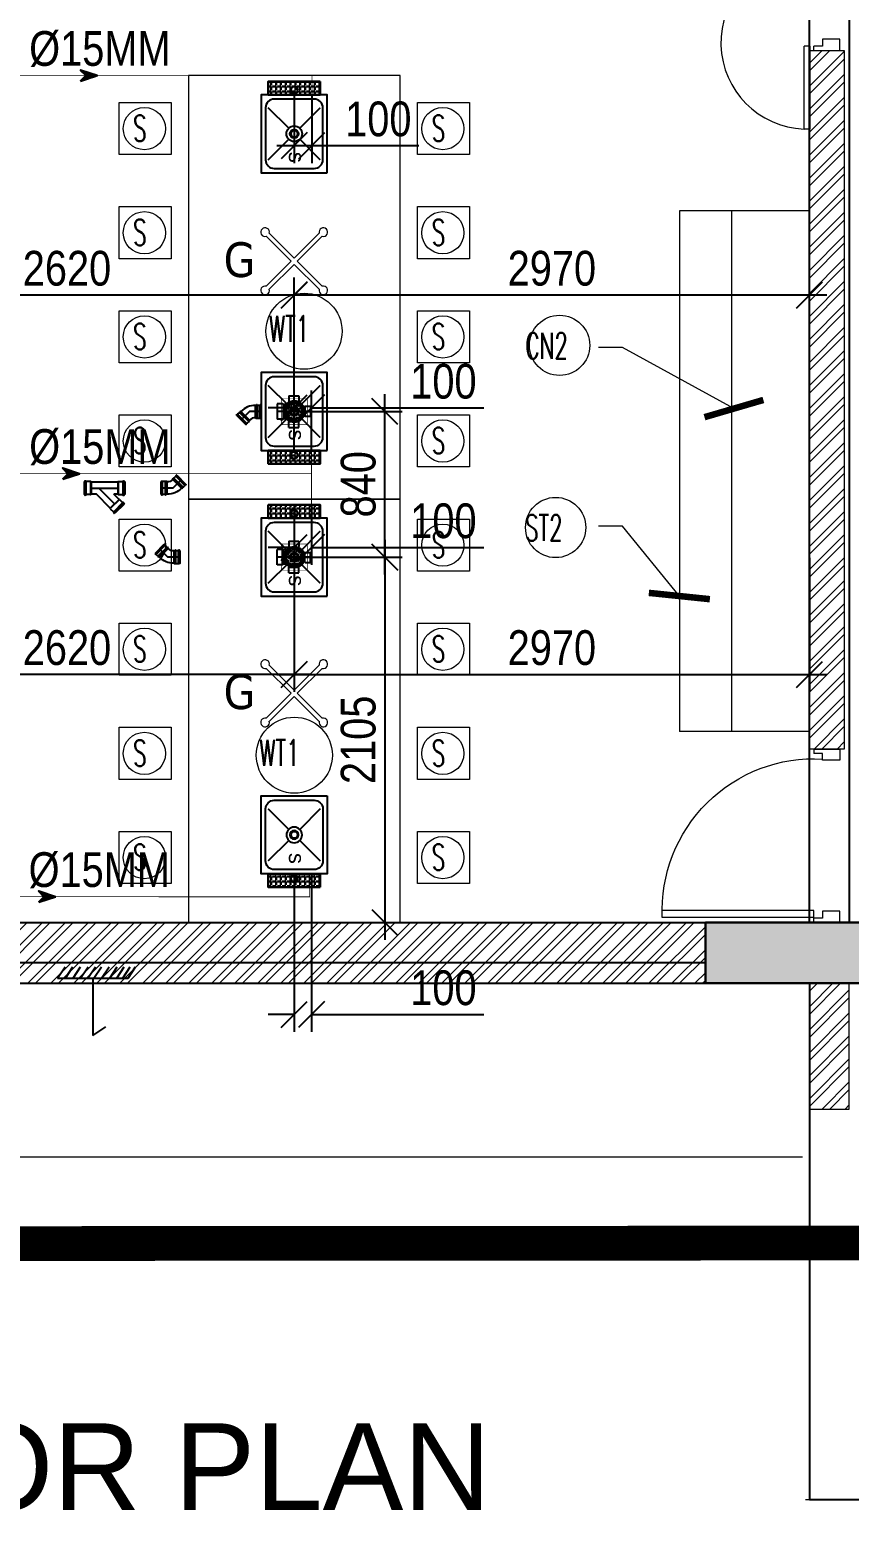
# Model space of a CAD drawing. Header units: inches. Extents: x 5899882 to 5988838, y -468923 to -96891.
# Drawn here: x 5962334 to 5967059, y -150232 to -141695 of the extents above; entities that cross this region are included whole.
import ezdxf

# ---------------------------------------------------------------- set-up
doc = ezdxf.new("R2010")
doc.units = ezdxf.units.IN
doc.header["$MEASUREMENT"] = 0
doc.linetypes.add('1', pattern=[0])
doc.linetypes.add('CONTINOUS', pattern=[0])
doc.layers.get('Defpoints').update_dxf_attribs({"color": 8})
for name, color, linetype in [('0- SLC ARCH LAYOUT', 7, 'Continuous'), ('0- SLC DIMENSION', 7, 'Continuous'), ('0-SLC RCC GR. FLOOR', 7, 'Continuous'), ('0-SLC-40 MM Waste water pipe', 3, 'Continuous'), ('0-SLC-75MM WASTE PIPE', 6, 'Continuous'), ('0-SLC-DOMESTIC LINE', 5, 'DOMESTIC_LINE'), ('0-SLC-DRAINAGE LINE FOR ETP', 1, 'CONTINOUS'), ('0-SLC-Multi nahani trap', 6, 'Continuous'), ('0-SLC-Toilet fixture', 5, 'Continuous'), ('A-WALL-PATT', 252, 'Continuous'), ('Beam1', 30, 'Continuous'), ('colaum1', 42, 'Continuous')]:
    doc.layers.add(name, color=color, linetype=linetype)
for name, color, linetype, lineweight in [('0-SLC-100 mm Multi nahani trap jali', 253, 'Continuous', 13), ('ARCL-HATCH-B', 8, 'Continuous', 5), ('ARLC-COL', 8, 'Continuous', 30), ('ARLC-DOOR-W', 8, 'Continuous', 5), ('ARLC-ELE0', 8, 'Continuous', 9), ('ARLC-FUR (NOMN)', 8, 'Continuous', 9), ('ARLC-FURN', 8, 'Continuous', 9), ('ARLC-GAS BURNER', 8, 'Continuous', 5), ('ARLC-HATCH-C', 8, 'Continuous', 5), ('ARLC-SINK', 8, 'Continuous', 9), ('ARLC-TEXT0', 8, 'Continuous', 20), ('ARLC-WALL', 8, 'Continuous', 15)]:
    doc.layers.add(name, color=color, linetype=linetype, lineweight=lineweight)
doc.styles.add('ARIAL', font='tahoma.ttf')
doc.styles.add('RS', font='simplex8.shx', dxfattribs={"width": 0.6, "height": 150})
doc.styles.get("Standard").update_dxf_attribs({"font": 'arial.ttf'})
doc.styles.add('swis cn bt', font='swissc.ttf')
doc.linetypes.add('DOMESTIC_LINE', pattern='A,0.5,-0.2,["DWS",ARIAL,S=0.1,R=0,X=-0.1,Y=-0.05],-0.25', length=0.95)
doc.dimstyles.new('DIM 100', dxfattribs={"dimscale": 100, "dimtxt": 1.5, "dimasz": 1.2, "dimexe": 1.5, "dimexo": 1.5, "dimgap": 0.4, "dimtad": 0, "dimdec": 0, "dimzin": 9, "dimdsep": 46, "dimtxsty": 'ARIAL', "dimblk": 'ARCHTICK', "dimblk1": 'ARCHTICK', "dimblk2": 'ARCHTICK', "dimcen": 2.5, "dimdle": 0.5, "dimclrd": 1, "dimclre": 251, "dimclrt": 4, "dimadec": 1, "dimazin": 0, "dimtfac": 1, "dimtdec": 0, "dimtmove": 2, "dimatfit": 3, "dimldrblk": 'ARCHTICK', "dimfxl": 1, "dimtzin": 0, "dimlwd": 5, "dimlwe": 5, "dimarcsym": 0})
doc.dimstyles.new('SLC', dxfattribs={"dimtxt": 200, "dimasz": 150, "dimexe": 100, "dimexo": 0, "dimgap": 50, "dimtad": 1, "dimdec": 0, "dimrnd": 5, "dimzin": 1, "dimdsep": 46, "dimtxsty": 'swis cn bt', "dimblk": 'OBLIQUE', "dimcen": 60, "dimdle": 100, "dimclrd": 256, "dimclre": 256, "dimclrt": 256, "dimazin": 0, "dimtfac": 1, "dimtdec": 0, "dimtofl": 0, "dimtmove": 0, "dimatfit": 3, "dimfxl": 0.18, "dimtolj": 1, "dimtzin": 0, "dimarcsym": 0})
pattern_1 = [(45, (-5944591.39, 107027.8), (-66.2912607, 66.2912607), []), (45, (-5944547.2, 107027.8), (-66.2912607, 66.2912607), [])]

# ---------------------------------------------------------------- blocks, each defined once
blk = doc.blocks.new('A$C3F525F3E')
at = {"layer": 'colaum1', "ltscale": 0.1}
blk.add_hatch(color=256, dxfattribs=at).paths.add_polyline_path([(21045, -40175), (21601.3, -40175), (21751.3, -40175), (21945, -40175), (21945, -39825), (21787.6, -39825), (21587.6, -39825), (21045, -39825), (21045, -40175)])
at = {"layer": 'Beam1'}
for p, q in [((21645, -39825), (21645, -33450)), ((21875, -39825), (21875, -33450)), ((17311, -40144.4), (17353.9, -40079.3)), ((17356.7, -40144.4), (17399.6, -40079.3)), ((17400.1, -40144.4), (17443.1, -40079.3)), ((17443.6, -40144.4), (17486.6, -40079.3)), ((17485.9, -40144.4), (17528.9, -40079.3)), ((17520.6, -40144.4), (17563.6, -40079.3)), ((17564.6, -40144.4), (17607.6, -40079.3)), ((17611.6, -40144.4), (17654.6, -40079.3)), ((17611.6, -40144.4), (17654.6, -40079.3)), ((17651.6, -40144.4), (17694.6, -40079.3)), ((17686.8, -40144.4), (17729.8, -40079.3)), ((17717.2, -40144.4), (17760.1, -40079.3)), ((13645, -40175), (21045, -40175)), ((17311, -40144.4), (17717.2, -40144.4)), ((17514.1, -40144.4), (17514.1, -40475.9)), ((17514.1, -40475.9), (17589.1, -40425.2))]:
    blk.add_line(p, q, dxfattribs=at)
at = {"layer": 'Beam1', "ltscale": 0.1}
for p, q in [((13645, -39825), (21045, -39825)), ((13645, -40055), (21045, -40055)), ((21645, -40175), (21645, -43150)), ((21645, -43150), (25045, -43150))]:
    blk.add_line(p, q, dxfattribs=at)
at = {"layer": 'colaum1'}
blk.add_lwpolyline([(21045, -40175), (21945, -40175), (21945, -39825), (21045, -39825)], close=True, dxfattribs=at)
blk = doc.blocks.new('_ArchTick')
at = {"color": 0, "linetype": 'ByBlock', "const_width": 0.15}
blk.add_lwpolyline([(-0.5, -0.5), (0.5, 0.5)], dxfattribs=at)
blk = doc.blocks.new('jjuj')
at = {"layer": 'ARLC-DOOR-W', "ltscale": 0.1}
for p, q in [((5733136.3, -29654.3), (5733136.3, -29679.3)), ((5733286.3, -29654.3), (5733286.3, -29719.3))]:
    blk.add_line(p, q, dxfattribs=at)
blk.add_lwpolyline([(5733286.3, -29719.3), (5733186.3, -29719.3), (5733186.3, -29679.3), (5733136.3, -29679.3)], dxfattribs=at)
blk = doc.blocks.new('frame')
at = {"layer": 'ARLC-DOOR-W', "ltscale": 0.1}
for p, q in [((5733136.3, -31004.3), (5733136.3, -30979.3)), ((5733286.3, -31004.3), (5733286.3, -30939.3)), ((5733136.3, -31004.3), (5733286.3, -31004.3))]:
    blk.add_line(p, q, dxfattribs=at)
blk.add_lwpolyline([(5733286.3, -30939.3), (5733186.3, -30939.3), (5733186.3, -30979.3), (5733136.3, -30979.3)], dxfattribs=at)
blk = doc.blocks.new('gfhmk')
at = {"layer": 'ARLC-DOOR-W', "ltscale": 0.1}
for p, q in [((5733137, -36608), (5732262, -36608)), ((5733137, -36568), (5732262.9, -36568)), ((5733137, -36568), (5733137, -36608))]:
    blk.add_line(p, q, dxfattribs=at)
blk.add_arc((5733137, -36608), 875, 177.37973, 273.23303, dxfattribs=at)
blk = doc.blocks.new('DOOR 1')
at = {"layer": 'ARLC-DOOR-W', "ltscale": 0.1}
for p, q in [((5953211.6, -114078), (5953211.6, -113328)), ((5953211.6, -113328), (5953246.6, -113328)), ((5953246.6, -114078), (5953246.6, -113328)), ((5951473.5, -114021.3), (5951951.4, -114021.3)), ((5951473.5, -114056.3), (5951473.5, -114021.3)), ((5951473.5, -114056.3), (5951951.4, -114056.3)), ((5951951.4, -114056.3), (5951951.4, -114021.3)), ((5951926.4, -114077.8), (5951951.4, -114077.8)), ((5951926.4, -114077.8), (5951926.4, -114227.8)), ((5953246.6, -114078), (5953211.6, -114078)), ((5953276.4, -114077.8), (5953251.4, -114077.8)), ((5951926.4, -114227.8), (5951991.4, -114227.8)), ((5953276.4, -114227.8), (5953211.4, -114227.8))]:
    blk.add_line(p, q, dxfattribs=at)
at = {"layer": 'ARLC-DOOR-W'}
blk.add_line((5953276.4, -114227.8), (5953276.4, -114077.8), dxfattribs=at)
at = {"layer": 'ARLC-DOOR-W', "ltscale": 0.1}
for points in [[(5951991.4, -114227.8), (5951991.4, -114127.8), (5951951.4, -114127.8), (5951951.4, -114077.8)], [(5953211.4, -114227.8), (5953211.4, -114127.8), (5953251.4, -114127.8), (5953251.4, -114077.8)]]:
    blk.add_lwpolyline(points, dxfattribs=at)
for centre, radius, start, end in [((5953211.6, -114078), 750, 90, 173.49042), ((5951970.9, -114040.3), 497.8, 5.45802, 177.8186)]:
    blk.add_arc(centre, radius, start, end, dxfattribs=at)
blk = doc.blocks.new('FGVRRGBV')
at = {"layer": 'ARLC-GAS BURNER'}
for points in [[(5956329.7, -143735.1), (5956185.9, -143591.3)], [(5956329.7, -143735.1), (5956473.4, -143591.3)], [(5956168.2, -143896.6), (5956312, -143752.8), (5956168.2, -143609)], [(5956491.1, -143896.6), (5956347.3, -143752.8), (5956491.1, -143609)], [(5956329.7, -143770.5), (5956185.9, -143914.3)], [(5956329.7, -143770.5), (5956473.4, -143914.3)]]:
    blk.add_lwpolyline(points, dxfattribs=at)
for centre, start, end in [((5956161.7, -143584.9), 345, 285), ((5956497.6, -143584.9), 255, 195), ((5956161.7, -143920.7), 75, 15), ((5956497.6, -143920.7), 165, 105)]:
    blk.add_arc(centre, 25, start, end, dxfattribs=at)
at = {"layer": 'ARLC-GAS BURNER', "insert": (5956014.2, -143745.3), "char_height": 200, "attachment_point": 5, "style": 'ARIAL'}
blk.add_mtext('\\A1;G', dxfattribs=at)
blk = doc.blocks.new('sink450')
at = {"layer": 'ARLC-SINK'}
for p, q in [((5952386.3, -145910.2), (5952504.4, -146028.4)), ((5952686.3, -145910.2), (5952568.1, -146028.4)), ((5952504.4, -146092), (5952386.3, -146210.2)), ((5952568.1, -146092), (5952686.3, -146210.2))]:
    blk.add_line(p, q, dxfattribs=at)
blk.add_lwpolyline([(5952311.3, -146250.2), (5952761.3, -146250.2), (5952761.3, -145870.2), (5952311.3, -145870.2)], close=True, dxfattribs=at)
blk.add_lwpolyline([(5952386.3, -146225.2), (5952686.3, -146225.2, 0.414214), (5952736.3, -146175.2), (5952736.3, -145945.2, 0.414214), (5952686.3, -145895.2), (5952386.3, -145895.2, 0.414214), (5952336.3, -145945.2), (5952336.3, -146175.2, 0.414214)], format="xyb", close=True, dxfattribs=at)
for radius in [45, 25]:
    blk.add_circle((5952536.3, -146060.2), radius, dxfattribs=at)
at = {"layer": 'ARLC-FURN', "insert": (5952068.9, -146037.5), "char_height": 0.2, "width": 58.389, "attachment_point": 1}
blk.add_mtext('s', dxfattribs=at)
at = {"layer": 'ARLC-SINK'}
blk.add_text('s', height=90, dxfattribs=at).set_placement((5952640.1, -146090.8))
blk = doc.blocks.new('sink22')
at = {"color": 0}
for p, q in [((-150, 150), (-31.8, 31.8)), ((-150, 150), (-31.8, 31.8)), ((31.8, 31.8), (150, 150)), ((31.8, 31.8), (150, 150)), ((-150, -150), (-31.8, -31.8)), ((-150, -150), (-31.8, -31.8)), ((31.8, -31.8), (150, -150)), ((31.8, -31.8), (150, -150))]:
    blk.add_line(p, q, dxfattribs=at)
blk.add_lwpolyline([(-225, -190), (225, -190), (225, 190), (-225, 190)], close=True, dxfattribs=at)
blk.add_lwpolyline([(-150, -165), (150, -165, 0.414214), (200, -115), (200, 115, 0.414214), (150, 165), (-150, 165, 0.414214), (-200, 115), (-200, -115, 0.414214)], format="xyb", close=True, dxfattribs=at)
for radius in [45, 45, 25, 25]:
    blk.add_circle((0, 0), radius, dxfattribs=at)
blk = doc.blocks.new('FD COVER')
at = {"layer": '0-SLC-100 mm Multi nahani trap jali'}
h = blk.add_hatch(color=1, dxfattribs=at)
h.paths.add_polyline_path([(52.4, 0, 1), (-52.4, 0, 1)])
h.paths.add_polyline_path([(-49.7, 0, -1), (49.7, 0, -1)], flags=16)
h = blk.add_hatch(dxfattribs=at)
h.set_pattern_fill('HEX', color=1, scale=45.193777, style=0)
h.set_pattern_definition([(0, (-4759.384, 4380.386), (0, 9.78474), [5.649222, -11.298444]), (120, (-4759.384, 4380.386), (-8.473833, -4.89237), [5.649222, -11.298444]), (60, (-4753.735, 4380.386), (-8.473833, 4.89237), [5.649222, -11.298444])])
h.paths.add_polyline_path([(-49.7, 0, 1), (49.7, 0, 1)])
at = {"layer": '0-SLC-100 mm Multi nahani trap jali', "color": 1, "ltscale": 3}
for p, q in [((-75, 75), (-44.2, 44.2)), ((75, 75), (44.2, 44.2)), ((-44.2, -44.2), (-75, -75)), ((44.2, -44.2), (75, -75))]:
    blk.add_line(p, q, dxfattribs=at)
at = {"layer": '0-SLC-100 mm Multi nahani trap jali', "color": 1, "ltscale": 3, "const_width": 3.75}
blk.add_lwpolyline([(-75, -75), (75, -75), (75, 75), (-75, 75)], close=True, dxfattribs=at)
at = {"layer": '0-SLC-100 mm Multi nahani trap jali', "color": 1, "ltscale": 3}
blk.add_circle((0, 0), 62.5, dxfattribs=at)
blk = doc.blocks.new('A$C52224D05')
at = {"layer": '0-SLC-Multi nahani trap', "linetype": 'Continuous'}
h = blk.add_hatch(color=256, dxfattribs=at)
h.paths.add_polyline_path([(58.1, 0, 1), (-57.9, 0, 1)])
h.paths.add_polyline_path([(-54.9, 0, -1), (55.1, 0, -1)], flags=16)
for p, q in [((-25.9, 91.4), (-25.9, 77.8)), ((31.1, 91.4), (-25.9, 91.4)), ((0, 103.7), (0, -103.7)), ((31.1, 91.4), (31.1, 77.8)), ((-96.3, 0), (95.2, 0)), ((-78.2, 26.7), (-93.7, 26.7)), ((-93.7, -30.2), (-93.7, 26.7)), ((-62.6, 26.7), (-78.2, 26.7)), ((-60.3, -27.9), (-60.3, 24.4)), ((-60.3, 23.3), (-50.5, 23.3)), ((-25.9, 77.8), (-25.9, 60.2)), ((28.7, 57.9), (-23.6, 57.9)), ((-22.4, 57.9), (-22.4, 50.2)), ((27.6, 57.9), (27.6, 47.6)), ((31.1, 77.8), (31.1, 60.2)), ((41.1, 41), (63, 41)), ((63, -41.5), (63, 41.5)), ((65.5, 44), (74, 44)), ((74, 44), (97.8, 44)), ((97.8, -44), (97.8, 44)), ((-78.2, -30.2), (-93.7, -30.2)), ((-62.6, -30.2), (-77.7, -30.2)), ((-60.3, -26.7), (-50.5, -26.7)), ((-25.9, -77.8), (-25.9, -60.2)), ((-25.9, -91.4), (-25.9, -77.8)), ((28.7, -57.9), (-23.6, -57.9)), ((-22.4, -57.9), (-22.4, -50.2)), ((27.6, -57.9), (27.6, -47.6)), ((31.1, -77.8), (31.1, -60.2)), ((31.1, -91.4), (31.1, -77.8)), ((41.1, -41), (63, -41)), ((65.5, -44), (74, -44)), ((74, -44), (97.8, -44)), ((31.1, -91.4), (-25.9, -91.4))]:
    blk.add_line(p, q, dxfattribs=at)
blk.add_circle((0.1, 0), 55, dxfattribs=at)
for centre, radius, start, end in [((-62.6, 24.4), 2.33, 0, 90), ((-23.6, 60.2), 2.33, 180, 270), ((28.7, 60.2), 2.33, 270, 0), ((65.5, 41.5), 2.5, 90, 180), ((-62.6, -27.9), 2.33, 270, 0), ((-23.6, -60.2), 2.33, 90, 180), ((28.7, -60.2), 2.33, 0, 90), ((65.5, -41.5), 2.5, 180, 270)]:
    blk.add_arc(centre, radius, start, end, dxfattribs=at)
blk = doc.blocks.new('1248')
at = {"color": 0}
for p, q in [((-74.3, 21.4), (-75, 19.5)), ((-75, 19.5), (-70.6, 15)), ((-21.4, 74.3), (-74.3, 21.4)), ((-68.6, 15.6), (-70.6, 15)), ((-15.6, 68.6), (-68.6, 15.6)), ((-57.9, 4.9), (-68.6, 15.6)), ((-57.9, 4.9), (-58.5, 3)), ((-58.5, 3), (-56.5, 0.9)), ((-57.9, 4.9), (-4.9, 57.9)), ((-54.5, 1.5), (-56.5, 0.9)), ((-1.5, 54.5), (-54.5, 1.5)), ((-52.1, -0.9), (-54.5, 1.5)), ((-52.1, -0.9), (1, 52.1)), ((-52.1, -0.9), (1, 52.1)), ((0.8, 49.3), (-49.3, -0.8)), ((-21.4, 74.3), (-19.5, 75)), ((-19.5, 75), (-15, 70.5)), ((-15.6, 68.6), (-15, 70.5)), ((-4.9, 57.9), (-15.6, 68.6)), ((-4.9, 57.9), (-3, 58.5)), ((-3, 58.5), (-0.9, 56.5)), ((-1.5, 54.5), (-0.9, 56.5)), ((1, 52.1), (-1.5, 54.5)), ((0.8, 49.3), (1, 52.1)), ((34.2, -35.4), (34.3, 35.4)), ((34.3, 35.4), (36.2, 37.5)), ((36.2, 37.5), (39.6, 37.5)), ((36.2, 37.5), (36.2, -37.5)), ((36.2, 37.5), (36.2, -37.5)), ((39.6, 37.5), (40.5, 39.3)), ((39.6, -37.5), (39.6, 37.5)), ((43.5, 39.3), (40.5, 39.3)), ((44.4, 37.5), (43.5, 39.3)), ((44.4, 37.5), (59.5, 37.5)), ((44.4, 37.5), (44.4, -37.5)), ((59.5, 37.5), (60.5, 39.3)), ((59.5, -37.5), (59.5, 37.5)), ((66.8, 39.3), (60.5, 39.3)), ((66.8, 39.3), (67.8, 37.5)), ((67.8, -37.5), (67.8, 37.5)), ((-49.3, -0.8), (-52.1, -0.9)), ((34.2, -35.4), (36.2, -37.5)), ((36.2, -37.5), (39.6, -37.5)), ((39.6, -37.5), (40.5, -39.3)), ((43.5, -39.3), (40.5, -39.3)), ((44.4, -37.5), (43.5, -39.3)), ((44.4, -37.5), (59.5, -37.5)), ((59.5, -37.5), (60.5, -39.3)), ((66.8, -39.3), (60.5, -39.3)), ((67.8, -37.5), (66.8, -39.3))]:
    blk.add_line(p, q, dxfattribs=at)
at = {"color": 8}
blk.add_lwpolyline([(-47.9, 47.9), (0, 0), (67.8, 0)], dxfattribs=at)
at = {"color": 0}
for major_axis, start_param, end_param in [((0, 47.3), 2.356166, 3.141564), ((0, 118.1), 2.356191, 3.14159)]:
    blk.add_ellipse((34.3, 82.7), major_axis=major_axis, ratio=1, start_param=start_param, end_param=end_param, dxfattribs=at)
blk = doc.blocks.new('A$C23A5667F')
at = {"color": 0}
for p, q in [((-193, 122), (-122, 193)), ((-190, 119), (-193, 122)), ((-191, 118), (-118, 191)), ((-187, 111), (-191, 114)), ((-184, 111), (-111, 184)), ((-157, 87), (-87, 157)), ((-154, 87), (-87, 154)), ((-119, 190), (-122, 193)), ((-111, 187), (-114, 191)), ((-87, 158), (-112, 183)), ((-87, 157), (-87, 154)), ((-87, 154), (20, 47)), ((-193, 50), (-198, 50)), ((-198, -50), (-198, 50)), ((-193, -52), (-193, 52)), ((-186, 54), (-191, 54)), ((-158, 87), (-183, 112)), ((-183, -52), (-183, 52)), ((-148, 50), (-183, 50)), ((-157, 87), (-154, 87)), ((-154, 87), (-115, 47)), ((-148, -50), (-148, 50)), ((-147, 50), (-145, 47)), ((-145, -48), (-145, 47)), ((63, 50), (61, 47)), ((61, -48), (61, 47)), ((64, 50), (100, 50)), ((64, -50), (64, 50)), ((100, -52), (100, 52)), ((102, 54), (107, 54)), ((110, -52), (110, 52)), ((110, 50), (114, 50)), ((114, -50), (114, 50)), ((-193, -50), (-198, -50)), ((-186, -54), (-191, -54)), ((-148, -50), (-183, -50)), ((-147, -50), (-145, -48)), ((63, -50), (61, -48)), ((64, -50), (100, -50)), ((102, -54), (107, -54)), ((110, -50), (114, -50))]:
    blk.add_line(p, q, dxfattribs=at)
at = {"color": 8}
for points in [[(-120, 120), (0, 0)], [(61, 0), (-145, 0)]]:
    blk.add_lwpolyline(points, dxfattribs=at)
at = {"color": 0}
for points in [[(-145, 47), (-115, 47)], [(20, 47), (61, 47)], [(61, -48), (-145, -48)]]:
    blk.add_lwpolyline(points, dxfattribs=at)
for centre, radius, start, end in [((-189, 116), 2.5, 135, 225), ((-116, 189), 2.5, 45, 135), ((-113, 186), 2.5, 315, 45), ((-87, 157), 0.833, 0, 45), ((-191, 52), 2.5, 90, 180), ((-186, 113), 2.5, 225, 315), ((-186, 52), 2.5, 0, 90), ((-157, 87), 0.833, 225, 270), ((-148, 49), 0.833, 45, 90), ((64, 49), 0.833, 90, 135), ((102, 52), 2.5, 90, 180), ((107, 52), 2.5, 0, 90), ((-191, -52), 2.5, 180, 270), ((-186, -52), 2.5, 270, 0), ((-148, -49), 0.833, 270, 315), ((64, -49), 0.833, 225, 270), ((102, -52), 2.5, 180, 270), ((107, -52), 2.5, 270, 0)]:
    blk.add_arc(centre, radius, start, end, dxfattribs=at)
blk = doc.blocks.new('ARR')
h = blk.add_hatch()
h.set_pattern_fill('ANSI31', color=256)
h.paths.add_polyline_path([(-80, 80), (0, 0), (-80, -80), (162, 0)])
at = {"color": 7, "lineweight": 30}
blk.add_lwpolyline([(-80, -80), (0, 0), (-80, 80), (162, 0), (-80, -80)], dxfattribs=at)
blk = doc.blocks.new('_OBLIQUE')
at = {"color": 0, "linetype": 'ByBlock'}
blk.add_line((-0.5, -0.5), (0.5, 0.5), dxfattribs=at)
blk = doc.blocks.new('*D473')
at = {"layer": '0- SLC DIMENSION', "lineweight": -2, "transparency": 16777216}
for p, q in [((5964381.5, -144633.8), (5964381.5, -146939.5)), ((5963858.9, -144733.8), (5964481.5, -144733.8)), ((5963858.9, -146839.5), (5964481.5, -146839.5))]:
    blk.add_line(p, q, dxfattribs=at)
at = {"layer": 'Defpoints', "color": 0, "transparency": 16777216}
for p in [(5963858.9, -144733.8), (5963858.9, -146839.5), (5964381.5, -146839.5)]:
    blk.add_point(p, dxfattribs=at)
at = {"layer": '0- SLC DIMENSION', "lineweight": -2, "transparency": 16777216, "xscale": 150, "yscale": 150, "zscale": 150}
for p, rotation in [((5964381.5, -144733.8), 90), ((5964381.5, -146839.5), 270)]:
    blk.add_blockref('_OBLIQUE', p, dxfattribs=dict(at, rotation=rotation))
at = {"layer": '0- SLC DIMENSION', "transparency": 16777216, "insert": (5964228.7, -145786.7), "char_height": 200, "attachment_point": 5, "rotation": 90, "style": 'swis cn bt'}
blk.add_mtext('\\A1;2105', dxfattribs=at)
blk = doc.blocks.new('*D474')
at = {"layer": '0- SLC DIMENSION', "lineweight": -2, "transparency": 16777216}
for p, q in [((5964381.3, -144833.8), (5964381.3, -143794.5)), ((5963859.4, -143894.5), (5964481.3, -143894.5)), ((5963859.4, -144733.8), (5964481.3, -144733.8))]:
    blk.add_line(p, q, dxfattribs=at)
at = {"layer": 'Defpoints', "color": 0, "transparency": 16777216}
for p in [(5963859.4, -143894.5), (5964381.3, -143894.5), (5963859.4, -144733.8)]:
    blk.add_point(p, dxfattribs=at)
at = {"layer": '0- SLC DIMENSION', "lineweight": -2, "transparency": 16777216, "xscale": 150, "yscale": 150, "zscale": 150}
for p, rotation in [((5964381.3, -143894.5), 90), ((5964381.3, -144733.8), 270)]:
    blk.add_blockref('_OBLIQUE', p, dxfattribs=dict(at, rotation=rotation))
at = {"layer": '0- SLC DIMENSION', "transparency": 16777216, "insert": (5964228.7, -144314.2), "char_height": 200, "attachment_point": 5, "rotation": 90, "style": 'swis cn bt'}
blk.add_mtext('\\A1;840', dxfattribs=at)
blk = doc.blocks.new('*D475')
at = {"layer": '0- SLC DIMENSION', "lineweight": -2, "transparency": 16777216}
for p, q in [((5963859.4, -143895.1), (5963859.4, -143123.5)), ((5966828.9, -143895.1), (5966828.9, -143123.5)), ((5963759.4, -143223.5), (5966928.9, -143223.5))]:
    blk.add_line(p, q, dxfattribs=at)
at = {"layer": 'Defpoints', "color": 0, "transparency": 16777216}
for p in [(5966828.9, -143223.5), (5963859.4, -143895.1), (5966828.9, -143895.1)]:
    blk.add_point(p, dxfattribs=at)
at = {"layer": '0- SLC DIMENSION', "lineweight": -2, "transparency": 16777216, "xscale": 150, "yscale": 150, "zscale": 150, "rotation": 180}
blk.add_blockref('_OBLIQUE', (5963859.4, -143223.5), dxfattribs=at)
at = {"layer": '0- SLC DIMENSION', "lineweight": -2, "transparency": 16777216, "xscale": 150, "yscale": 150, "zscale": 150}
blk.add_blockref('_OBLIQUE', (5966828.9, -143223.5), dxfattribs=at)
at = {"layer": '0- SLC DIMENSION', "transparency": 16777216, "insert": (5965344.1, -143070.7), "char_height": 200, "attachment_point": 5, "style": 'swis cn bt'}
blk.add_mtext('\\A1;2970', dxfattribs=at)
blk = doc.blocks.new('*D476')
at = {"layer": '0- SLC DIMENSION', "lineweight": -2, "transparency": 16777216}
for p, q in [((5961238.9, -143893.8), (5961238.9, -143123.7)), ((5963858.9, -143893.8), (5963858.9, -143123.7)), ((5963958.9, -143223.7), (5961138.9, -143223.7))]:
    blk.add_line(p, q, dxfattribs=at)
at = {"layer": 'Defpoints', "color": 0, "transparency": 16777216}
for p in [(5961238.9, -143223.7), (5961238.9, -143893.8), (5963858.9, -143893.8)]:
    blk.add_point(p, dxfattribs=at)
at = {"layer": '0- SLC DIMENSION', "lineweight": -2, "transparency": 16777216, "xscale": 150, "yscale": 150, "zscale": 150, "rotation": 180}
blk.add_blockref('_OBLIQUE', (5961238.9, -143223.7), dxfattribs=at)
at = {"layer": '0- SLC DIMENSION', "lineweight": -2, "transparency": 16777216, "xscale": 150, "yscale": 150, "zscale": 150}
blk.add_blockref('_OBLIQUE', (5963858.9, -143223.7), dxfattribs=at)
at = {"layer": '0- SLC DIMENSION', "transparency": 16777216, "insert": (5962548.9, -143070.9), "char_height": 200, "attachment_point": 5, "style": 'swis cn bt'}
blk.add_mtext('\\A1;2620', dxfattribs=at)
blk = doc.blocks.new('*D477')
at = {"layer": '0- SLC DIMENSION', "lineweight": -2, "transparency": 16777216}
for p, q in [((5963859.4, -144737.9), (5963859.4, -145509.5)), ((5966828.9, -144737.9), (5966828.9, -145509.5)), ((5963759.4, -145409.5), (5966928.9, -145409.5))]:
    blk.add_line(p, q, dxfattribs=at)
at = {"layer": 'Defpoints', "color": 0, "transparency": 16777216}
for p in [(5963859.4, -144737.9), (5966828.9, -144737.9), (5966828.9, -145409.5)]:
    blk.add_point(p, dxfattribs=at)
at = {"layer": '0- SLC DIMENSION', "lineweight": -2, "transparency": 16777216, "xscale": 150, "yscale": 150, "zscale": 150, "rotation": 180}
blk.add_blockref('_OBLIQUE', (5963859.4, -145409.5), dxfattribs=at)
at = {"layer": '0- SLC DIMENSION', "lineweight": -2, "transparency": 16777216, "xscale": 150, "yscale": 150, "zscale": 150}
blk.add_blockref('_OBLIQUE', (5966828.9, -145409.5), dxfattribs=at)
at = {"layer": '0- SLC DIMENSION', "transparency": 16777216, "insert": (5965344.1, -145256.7), "char_height": 200, "attachment_point": 5, "style": 'swis cn bt'}
blk.add_mtext('\\A1;2970', dxfattribs=at)
blk = doc.blocks.new('*D478')
at = {"layer": '0- SLC DIMENSION', "lineweight": -2, "transparency": 16777216}
for p, q in [((5961238.9, -144739.2), (5961238.9, -145509.3)), ((5963858.9, -144739.2), (5963858.9, -145509.3)), ((5963958.9, -145409.3), (5961138.9, -145409.3))]:
    blk.add_line(p, q, dxfattribs=at)
at = {"layer": 'Defpoints', "color": 0, "transparency": 16777216}
for p in [(5961238.9, -144739.2), (5963858.9, -144739.2), (5961238.9, -145409.3)]:
    blk.add_point(p, dxfattribs=at)
at = {"layer": '0- SLC DIMENSION', "lineweight": -2, "transparency": 16777216, "xscale": 150, "yscale": 150, "zscale": 150, "rotation": 180}
blk.add_blockref('_OBLIQUE', (5961238.9, -145409.3), dxfattribs=at)
at = {"layer": '0- SLC DIMENSION', "lineweight": -2, "transparency": 16777216, "xscale": 150, "yscale": 150, "zscale": 150}
blk.add_blockref('_OBLIQUE', (5963858.9, -145409.3), dxfattribs=at)
at = {"layer": '0- SLC DIMENSION', "transparency": 16777216, "insert": (5962548.9, -145256.5), "char_height": 200, "attachment_point": 5, "style": 'swis cn bt'}
blk.add_mtext('\\A1;2620', dxfattribs=at)
blk = doc.blocks.new('*D612')
at = {"layer": '0- SLC DIMENSION', "lineweight": -2, "transparency": 16777216}
for p, q in [((5963858.9, -146559.5), (5963858.9, -147469)), ((5963958.9, -146560.1), (5963958.9, -147469)), ((5963858.9, -147369), (5963708.9, -147369)), ((5963958.9, -147369), (5964951.5, -147369))]:
    blk.add_line(p, q, dxfattribs=at)
at = {"layer": 'Defpoints', "color": 0, "transparency": 16777216}
for p in [(5963858.9, -146559.5), (5963958.9, -146560.1), (5963858.9, -147369)]:
    blk.add_point(p, dxfattribs=at)
at = {"layer": '0- SLC DIMENSION', "lineweight": -2, "transparency": 16777216, "xscale": 150, "yscale": 150, "zscale": 150}
blk.add_blockref('_OBLIQUE', (5963858.9, -147369), dxfattribs=at)
at = {"layer": '0- SLC DIMENSION', "lineweight": -2, "transparency": 16777216, "xscale": 150, "yscale": 150, "zscale": 150, "rotation": 180}
blk.add_blockref('_OBLIQUE', (5963958.9, -147369), dxfattribs=at)
at = {"layer": '0- SLC DIMENSION', "transparency": 16777216, "insert": (5964718.9, -147216.3), "char_height": 200, "attachment_point": 5, "style": 'swis cn bt'}
blk.add_mtext('\\A1;100', dxfattribs=at)
blk = doc.blocks.new('*D613')
at = {"layer": '0- SLC DIMENSION', "lineweight": -2, "transparency": 16777216}
for p, q in [((5963858.9, -144119.5), (5963858.9, -143774.5)), ((5963958.9, -144120.1), (5963958.9, -143774.5)), ((5963858.9, -143874.5), (5963708.9, -143874.5)), ((5963958.9, -143874.5), (5964951.5, -143874.5))]:
    blk.add_line(p, q, dxfattribs=at)
at = {"layer": 'Defpoints', "color": 0, "transparency": 16777216}
for p in [(5963858.9, -143874.5), (5963858.9, -144119.5), (5963958.9, -144120.1)]:
    blk.add_point(p, dxfattribs=at)
at = {"layer": '0- SLC DIMENSION', "lineweight": -2, "transparency": 16777216, "xscale": 150, "yscale": 150, "zscale": 150}
blk.add_blockref('_OBLIQUE', (5963858.9, -143874.5), dxfattribs=at)
at = {"layer": '0- SLC DIMENSION', "lineweight": -2, "transparency": 16777216, "xscale": 150, "yscale": 150, "zscale": 150, "rotation": 180}
blk.add_blockref('_OBLIQUE', (5963958.9, -143874.5), dxfattribs=at)
at = {"layer": '0- SLC DIMENSION', "transparency": 16777216, "insert": (5964718.9, -143721.8), "char_height": 200, "attachment_point": 5, "style": 'swis cn bt'}
blk.add_mtext('\\A1;100', dxfattribs=at)
blk = doc.blocks.new('*D615')
at = {"layer": '0- SLC DIMENSION', "lineweight": -2, "transparency": 16777216}
for p, q in [((5963858.9, -144433.5), (5963858.9, -144778.5)), ((5963958.9, -144432.8), (5963958.9, -144778.5)), ((5963858.9, -144678.5), (5963708.9, -144678.5)), ((5963958.9, -144678.5), (5964951.5, -144678.5))]:
    blk.add_line(p, q, dxfattribs=at)
at = {"layer": 'Defpoints', "color": 0, "transparency": 16777216}
for p in [(5963858.9, -144433.5), (5963958.9, -144432.8), (5963858.9, -144678.5)]:
    blk.add_point(p, dxfattribs=at)
at = {"layer": '0- SLC DIMENSION', "lineweight": -2, "transparency": 16777216, "xscale": 150, "yscale": 150, "zscale": 150}
blk.add_blockref('_OBLIQUE', (5963858.9, -144678.5), dxfattribs=at)
at = {"layer": '0- SLC DIMENSION', "lineweight": -2, "transparency": 16777216, "xscale": 150, "yscale": 150, "zscale": 150, "rotation": 180}
blk.add_blockref('_OBLIQUE', (5963958.9, -144678.5), dxfattribs=at)
at = {"layer": '0- SLC DIMENSION', "transparency": 16777216, "insert": (5964718.9, -144525.8), "char_height": 200, "attachment_point": 5, "style": 'swis cn bt'}
blk.add_mtext('\\A1;100', dxfattribs=at)
blk = doc.blocks.new('*D617')
at = {"layer": '0- SLC DIMENSION', "lineweight": -2, "transparency": 16777216}
for p, q in [((5963858.9, -142069.5), (5963858.9, -142463.1)), ((5963961, -142069.5), (5963961, -142463.1)), ((5963758.9, -142363.1), (5963961, -142363.1)), ((5963961, -142363.1), (5964576.2, -142363.1))]:
    blk.add_line(p, q, dxfattribs=at)
at = {"layer": 'Defpoints', "color": 0, "transparency": 16777216}
for p in [(5963858.9, -142069.5), (5963961, -142069.5), (5963961, -142363.1)]:
    blk.add_point(p, dxfattribs=at)
at = {"layer": '0- SLC DIMENSION', "lineweight": -2, "transparency": 16777216, "xscale": 150, "yscale": 150, "zscale": 150, "rotation": 180}
blk.add_blockref('_OBLIQUE', (5963858.9, -142363.1), dxfattribs=at)
at = {"layer": '0- SLC DIMENSION', "lineweight": -2, "transparency": 16777216, "xscale": 150, "yscale": 150, "zscale": 150}
blk.add_blockref('_OBLIQUE', (5963961, -142363.1), dxfattribs=at)
at = {"layer": '0- SLC DIMENSION', "transparency": 16777216, "insert": (5964343.6, -142210.4), "char_height": 200, "attachment_point": 5, "style": 'swis cn bt'}
blk.add_mtext('\\A1;100', dxfattribs=at)
blk = doc.blocks.new('gr.floor')
at = {"layer": 'ARCL-HATCH-B'}
h = blk.add_hatch(dxfattribs=at)
h.set_pattern_fill('ANSI32', color=256, scale=250)
h.set_pattern_definition(pattern_1)
h.paths.add_polyline_path([(21845, -34800), (21645, -34800), (21645, -38825), (21845, -38825)])
h = blk.add_hatch(dxfattribs=at)
h.set_pattern_fill('ANSI32', color=256, scale=250)
h.set_pattern_definition(pattern_1)
h.paths.add_polyline_path([(21045, -39825), (13645, -39825), (13645, -40175), (21045, -40175)])
h = blk.add_hatch(dxfattribs=at)
h.set_pattern_fill('ANSI32', color=256, scale=250)
h.set_pattern_definition(pattern_1)
h.paths.add_polyline_path([(21874.6, -40175), (21645, -40175), (21645, -40900), (21874.6, -40900)])
at = {"layer": 'ARLC-HATCH-C', "ltscale": 0.1}
blk.add_hatch(color=256, dxfattribs=at).paths.add_polyline_path([(21045, -40175), (21601.3, -40175), (21751.3, -40175), (21945, -40175), (21945, -39825), (21787.6, -39825), (21587.6, -39825), (21045, -39825), (21045, -40175)])
at = {"layer": 'ARLC-COL'}
blk.add_lwpolyline([(21045, -40175), (21945, -40175), (21945, -39825), (21045, -39825)], close=True, dxfattribs=at)
at = {"layer": 'ARLC-ELE0'}
for p, q in [((21645, -40900), (21645, -43150)), ((12415, -41175), (21605.2, -41175)), ((21621.7, -43150), (22366.7, -43150))]:
    blk.add_line(p, q, dxfattribs=at)
at = {"layer": 'ARLC-FUR (NOMN)'}
for centre, radius in [((17811.5, -35250.4), 121.8), ((19531.5, -35250.4), 121.8), ((17811.5, -35850.4), 121.8), ((19531.5, -35850.4), 121.8), ((18731.4, -36418), 219.2), ((17811.5, -36450.4), 121.8), ((19531.5, -36450.4), 121.8), ((20204.6, -36499.2), 173.6), ((17811.5, -37050.4), 121.8), ((19531.5, -37050.4), 121.8), ((20181.8, -37548.6), 173.6), ((17811.5, -37650.4), 121.8), ((19531.5, -37650.4), 121.8), ((17811.5, -38250.4), 121.8), ((19531.5, -38250.4), 121.8), ((18675.5, -38860.7), 219.2), ((17811.5, -38850.4), 121.8), ((19531.5, -38850.4), 121.8), ((17811.5, -39450.4), 121.8), ((19531.5, -39450.4), 121.8)]:
    blk.add_circle(centre, radius, dxfattribs=at)
at = {"layer": 'ARLC-FURN'}
for p, q in [((20895, -35724.9), (20895, -38725)), ((21645, -35724.9), (20895, -35724.9)), ((21645, -38725), (20895, -38725))]:
    blk.add_line(p, q, dxfattribs=at)
at = {"layer": 'ARLC-FURN', "ltscale": 0.002}
blk.add_line((21195, -35724.9), (21195, -38725), dxfattribs=at)
at = {"layer": 'ARLC-FURN'}
for points in [[(18065, -34945), (18065, -37385), (19285, -37385), (19285, -34945)], [(17965, -35400), (17665, -35400), (17665, -35100), (17965, -35100)], [(19685, -35400), (19385, -35400), (19385, -35100), (19685, -35100)], [(17965, -36000), (17665, -36000), (17665, -35700), (17965, -35700)], [(19685, -36000), (19385, -36000), (19385, -35700), (19685, -35700)], [(17965, -36600), (17665, -36600), (17665, -36300), (17965, -36300)], [(19685, -36600), (19385, -36600), (19385, -36300), (19685, -36300)], [(17965, -37200), (17665, -37200), (17665, -36900), (17965, -36900)], [(19685, -37200), (19385, -37200), (19385, -36900), (19685, -36900)], [(18065, -37385), (18065, -39825), (19285, -39825), (19285, -37385)], [(17965, -37800), (17665, -37800), (17665, -37500), (17965, -37500)], [(19685, -37800), (19385, -37800), (19385, -37500), (19685, -37500)], [(17965, -38400), (17665, -38400), (17665, -38100), (17965, -38100)], [(19685, -38400), (19385, -38400), (19385, -38100), (19685, -38100)], [(17965, -39000), (17665, -39000), (17665, -38700), (17965, -38700)], [(19685, -39000), (19385, -39000), (19385, -38700), (19685, -38700)], [(17965, -39600), (17665, -39600), (17665, -39300), (17965, -39300)], [(19685, -39600), (19385, -39600), (19385, -39300), (19685, -39300)]]:
    blk.add_lwpolyline(points, close=True, dxfattribs=at)
at = {"layer": 'ARLC-WALL', "ltscale": 0.1}
for p, q in [((21645, -34800), (21645, -38825)), ((21845, -34800), (21845, -38825)), ((21845, -38825), (21645, -38825)), ((13645, -39825), (21045, -39825)), ((13645, -40175), (21045, -40175)), ((21645, -40175), (21645, -40900)), ((21874.6, -40900), (21874.6, -40175)), ((21645, -40900), (21874.6, -40900))]:
    blk.add_line(p, q, dxfattribs=at)
at = {"layer": 'ARLC-WALL'}
blk.add_line((21645, -34800), (21845, -34800), dxfattribs=at)
at = {"xscale": -1, "rotation": 180}
for name, p in [('frame', (-5711466.3, -69829.3)), ('gfhmk', (-5711466.3, -76364.3)), ('jjuj', (-5711466.3, -69479.3))]:
    blk.add_blockref(name, p, dxfattribs=at)
at = {"layer": 'ARLC-DOOR-W', "rotation": 90}
blk.add_blockref('DOOR 1', (-92407.8, -5986726.4), dxfattribs=at)
at = {"layer": 'ARLC-FURN', "rotation": 270}
for p in [(164735.2, 5917256.3), (164735.2, 5915656.3), (164735.2, 5914816.3), (164735.2, 5913216.3)]:
    blk.add_blockref('sink450', p, dxfattribs=at)
at = {"layer": 'ARLC-GAS BURNER'}
for p in [(-5937654.7, 107738.1), (-5937654.7, 105248.8)]:
    blk.add_blockref('FGVRRGBV', p, dxfattribs=at)
at = {"layer": 'ARLC-FUR (NOMN)', "style": 'RS', "width": 0.6}
for s, p in [('S ', (17747.3, -35323.2)), ('S ', (19467.3, -35323.2)), ('S ', (17747.3, -35923.2)), ('S ', (19467.3, -35923.2)), ('WT1', (18530, -36478.5)), ('S ', (17747.3, -36523.2)), ('S ', (19467.3, -36523.2)), ('CN2', (20008.6, -36576.2)), ('S ', (17747.3, -37123.2)), ('S ', (19467.3, -37123.2)), ('ST2', (20006.2, -37625.5)), ('S ', (17747.3, -37723.2)), ('S ', (19467.3, -37723.2)), ('S ', (17747.3, -38323.2)), ('S ', (19467.3, -38323.2)), ('S ', (17747.3, -38923.2)), ('WT1', (18474.1, -38921.2)), ('S ', (19467.3, -38923.2)), ('S ', (17747.3, -39523.2)), ('S ', (19467.3, -39523.2))]:
    blk.add_text(s, height=150, dxfattribs=at).set_placement(p)
at = {"layer": 'ARLC-TEXT0'}
blk.add_text('GROUND FLOOR PLAN ', height=500, dxfattribs=at).set_placement((12086.2, -43210.4))
at = {"layer": 'ARLC-FUR (NOMN)'}
for points in [[(21209.5, -36863.4), (20567.8, -36512.1), (20428.6, -36512.1)], [(20895, -37943.5), (20567.8, -37540.9), (20428.6, -37540.9)]]:
    blk.add_leader(points, dimstyle='DIM 100', override={"dimasz": 2.5, "dimgap": 0.4, "dimtad": 0, "dimfxl": 0, "dimfxlon": 1, "dimtfill": 2, "dimtfillclr": 256, "dimarcsym": 2}, dxfattribs=at)

msp = doc.modelspace()

# ---------------------------------------------------------------- block references
at = {"layer": '0- SLC ARCH LAYOUT'}
msp.add_blockref('gr.floor', (5945183.9, -107014.5), dxfattribs=at)

# ---------------------------------------------------------------- next in the draw order: hatches: boundary and pattern name
at = {"layer": 'A-WALL-PATT', "lineweight": 30}
h = msp.add_hatch(dxfattribs=at)
h.set_pattern_fill('ANGLE', color=8, scale=4, angle=-180)
h.set_pattern_definition([(180, (5995940.773, -151689.59), (-2e-14, -27.94), [20.32, -7.62]), (270, (5995940.773, -151689.59), (27.94, -2e-14), [20.32, -7.62])])
h.paths.add_polyline_path([(5964008.8, -141992.8), (5963708.8, -141992.9), (5963708.9, -142069.5), (5964008.9, -142069.4)])
h = msp.add_hatch(dxfattribs=at)
h.set_pattern_fill('ANGLE', color=8, scale=4, angle=-180)
h.set_pattern_definition([(180, (5995940.773, -153816.243), (-2e-14, -27.94), [20.32, -7.62]), (270, (5995940.773, -153816.243), (27.94, -2e-14), [20.32, -7.62])])
h.paths.add_polyline_path([(5964008.8, -144119.5), (5963708.8, -144119.5), (5963708.9, -144196.1), (5964008.9, -144196.1)])
h = msp.add_hatch(dxfattribs=at)
h.set_pattern_fill('ANGLE', color=8, scale=4, angle=-180)
h.set_pattern_definition([(180, (5995940.773, -153646.243), (-2e-14, -27.94), [20.32, -7.62]), (270, (5995940.773, -153646.243), (27.94, -2e-14), [20.32, -7.62])])
h.paths.add_polyline_path([(5964008.8, -144509.5), (5963708.8, -144509.4), (5963708.9, -144432.8), (5964008.9, -144432.8)])
h = msp.add_hatch(dxfattribs=at)
h.set_pattern_fill('ANGLE', color=8, scale=4, angle=-180)
h.set_pattern_definition([(180, (5995940.773, -151519.59), (-2e-14, -27.94), [20.32, -7.62]), (270, (5995940.773, -151519.59), (27.94, -2e-14), [20.32, -7.62])])
h.paths.add_polyline_path([(5964008.8, -146636.1), (5963708.8, -146636.1), (5963708.9, -146559.4), (5964008.9, -146559.5)])

# ---------------------------------------------------------------- next in the draw order: linework, layer by layer
at = {"layer": '0-SLC-40 MM Waste water pipe', "lineweight": 30}
for centre in [(5963858.9, -142042.6), (5963858.9, -142295.1), (5963858.9, -143893.8), (5963858.9, -144146.4), (5963858.9, -144482.6), (5963858.9, -144735.1), (5963858.9, -146333.8), (5963858.9, -146586.4)]:
    msp.add_circle(centre, 20, dxfattribs=at)
at = {"layer": '0-SLC-DOMESTIC LINE', "color": 5, "linetype": '1', "const_width": 5}
for points in [[(5963961, -142069.5), (5963961, -141959.5), (5958748.9, -141959.5)], [(5963958.9, -144119.5), (5963958.9, -144252.3)], [(5963958.9, -144253), (5958748.9, -144253)], [(5963958.9, -144508.8), (5963958.9, -144252.3)], [(5963858.9, -144508.8), (5963858.9, -144459.5)], [(5963947.5, -146559.5), (5963947.5, -146691.2), (5958748.9, -146687.7)]]:
    msp.add_lwpolyline(points, dxfattribs=at)
at = {"layer": '0-SLC-DRAINAGE LINE FOR ETP', "color": 1, "linetype": 'ByBlock', "lineweight": 30, "ltscale": 0.3, "const_width": 200}
msp.add_lwpolyline([(5961398.9, -148689.5), (5975649, -148680.8)], dxfattribs=at)
at = {"layer": 'A-WALL-PATT', "color": 8, "lineweight": 30}
for points in [[(5964008.8, -141992.8), (5963708.8, -141992.9), (5963708.9, -142069.5), (5964008.9, -142069.4)], [(5964008.8, -144119.5), (5963708.8, -144119.5), (5963708.9, -144196.1), (5964008.9, -144196.1)], [(5964008.8, -144509.5), (5963708.8, -144509.4), (5963708.9, -144432.8), (5964008.9, -144432.8)], [(5964008.8, -146636.1), (5963708.8, -146636.1), (5963708.9, -146559.4), (5964008.9, -146559.5)]]:
    msp.add_lwpolyline(points, close=True, dxfattribs=at)

# ---------------------------------------------------------------- next in the draw order: block references
at = {"layer": '0-SLC RCC GR. FLOOR', "color": 1}
msp.add_blockref('A$C3F525F3E', (5945183.9, -107014.5), dxfattribs=at)
at = {"layer": '0-SLC-100 mm Multi nahani trap jali', "lineweight": -3, "xscale": -1, "rotation": 270}
msp.add_blockref('FD COVER', (5963859.2, -143894.9), dxfattribs=at)
at = {"layer": '0-SLC-100 mm Multi nahani trap jali', "lineweight": -3, "rotation": 270}
msp.add_blockref('FD COVER', (5963859.2, -144734), dxfattribs=at)
at = {"layer": '0-SLC-75MM WASTE PIPE'}
for name, p, xscale, yscale, zscale, rotation in [('1248', (5963601.2, -143895.1), 1.000059464691145, 1.000059464691145, 1.000059464691145, 225.0039884675325), ('1248', (5963160, -144336.3), -1.000059464691145, 1.000059464691145, 1.000059464691145, 359.9960115324675), ('A$C23A5667F', (5962733.4, -144336.3), 0.7500000000000001, 0.7500000000000001, 0.7500000000000001, 179.9989002257487), ('1248', (5963131.1, -144733.9), -1.000059464691145, 1.000059464691145, 1.000059464691145, 314.9989701516616)]:
    msp.add_blockref(name, p, dxfattribs=dict(at, xscale=xscale, yscale=yscale, zscale=zscale, rotation=rotation))
at = {"layer": '0-SLC-DOMESTIC LINE', "color": 5, "linetype": '1', "xscale": 0.4, "yscale": 0.4, "zscale": 0.4}
for p in [(5962659, -141959.5), (5962556.5, -144253), (5962418, -146690.3)]:
    msp.add_blockref('ARR', p, dxfattribs=at)
at = {"layer": '0-SLC-Multi nahani trap', "linetype": 'Continuous', "extrusion": (0, 0, -1), "xscale": -1, "zscale": -1, "rotation": 180}
msp.add_blockref('A$C52224D05', (-5963858.9, -143895.1), dxfattribs=at)
at = {"layer": '0-SLC-Multi nahani trap', "linetype": 'Continuous', "extrusion": (0, 0, -1), "zscale": -1}
msp.add_blockref('A$C52224D05', (-5963858.9, -144733.8), dxfattribs=at)
at = {"layer": '0-SLC-Toilet fixture', "color": 140, "rotation": 90}
for p in [(5963858.9, -142294.5), (5963858.9, -143894.5), (5963858.9, -144734.5)]:
    msp.add_blockref('sink22', p, dxfattribs=at)
at = {"layer": '0-SLC-Toilet fixture', "color": 140, "xscale": -1, "rotation": 90}
msp.add_blockref('sink22', (5963858.9, -146334.5), dxfattribs=at)

# ---------------------------------------------------------------- next in the draw order: texts
at = {"layer": '0-SLC-DOMESTIC LINE', "linetype": '1', "char_height": 200, "width": 687.595, "attachment_point": 1}
for insert in [(5962331.1, -141703.1), (5962331.1, -143996.6), (5962327.9, -146434.4)]:
    msp.add_mtext('{\\fSwis721 Cn BT|b0|i0|c0|p34;%%C15MM}', dxfattribs=dict(at, insert=insert))

# ---------------------------------------------------------------- next in the draw order: dimensions: what is measured, and where the dimension line sits
at = {"layer": '0- SLC DIMENSION'}
for base, p1, p2, picture, middle in [((5963961, -142363.1), (5963858.9, -142069.5), (5963961, -142069.5), '*D617', (5964343.6, -142210.4)), ((5961238.9, -143223.7), (5963858.9, -143893.8), (5961238.9, -143893.8), '*D476', (5962548.9, -143070.9)), ((5966828.8662, -143223.5), (5963859.4135, -143895.104), (5966828.8662, -143895.104), '*D475', (5965344.1399, -143070.7078)), ((5961238.9, -145409.3), (5963858.9, -144739.2), (5961238.9, -144739.2), '*D478', (5962548.9, -145256.5)), ((5966828.8662, -145409.5), (5963859.4135, -144737.896), (5966828.8662, -144737.896), '*D477', (5965344.1399, -145256.7078))]:
    dim = msp.add_linear_dim(base=base, p1=p1, p2=p2, dimstyle='SLC', override={"dimfxl": 0}, dxfattribs=at)
    dim.commit()
    dim.dimension.update_dxf_attribs({"geometry": picture, "text_midpoint": middle})
for base, p1, p2, picture, middle in [((5963858.9, -143874.5), (5963958.9, -144120.1), (5963858.9, -144119.5), '*D613', (5964718.9, -143874.5)), ((5963858.9, -144678.5), (5963958.9, -144432.8), (5963858.9, -144433.5), '*D615', (5964718.9, -144678.5)), ((5963858.9, -147369), (5963958.9, -146560.1), (5963858.9, -146559.5), '*D612', (5964718.9, -147369))]:
    dim = msp.add_linear_dim(base=base, p1=p1, p2=p2, dimstyle='SLC', override={"dimfxl": 0}, dxfattribs=at)
    dim.commit()
    dim.dimension.update_dxf_attribs({"geometry": picture, "text_midpoint": middle, "dimtype": 160})
for base, p1, p2, picture, middle in [((5964381.3, -143894.5), (5963859.4, -144733.8), (5963859.4, -143894.5), '*D474', (5964228.7, -144314.2)), ((5964381.5, -146839.5), (5963858.9, -144733.8), (5963858.9, -146839.5), '*D473', (5964228.7, -145786.7))]:
    dim = msp.add_linear_dim(base=base, p1=p1, p2=p2, angle=90, dimstyle='SLC', override={"dimfxl": 0}, dxfattribs=at)
    dim.commit()
    dim.dimension.update_dxf_attribs({"geometry": picture, "text_midpoint": middle})

doc.saveas('drawing.dxf')
